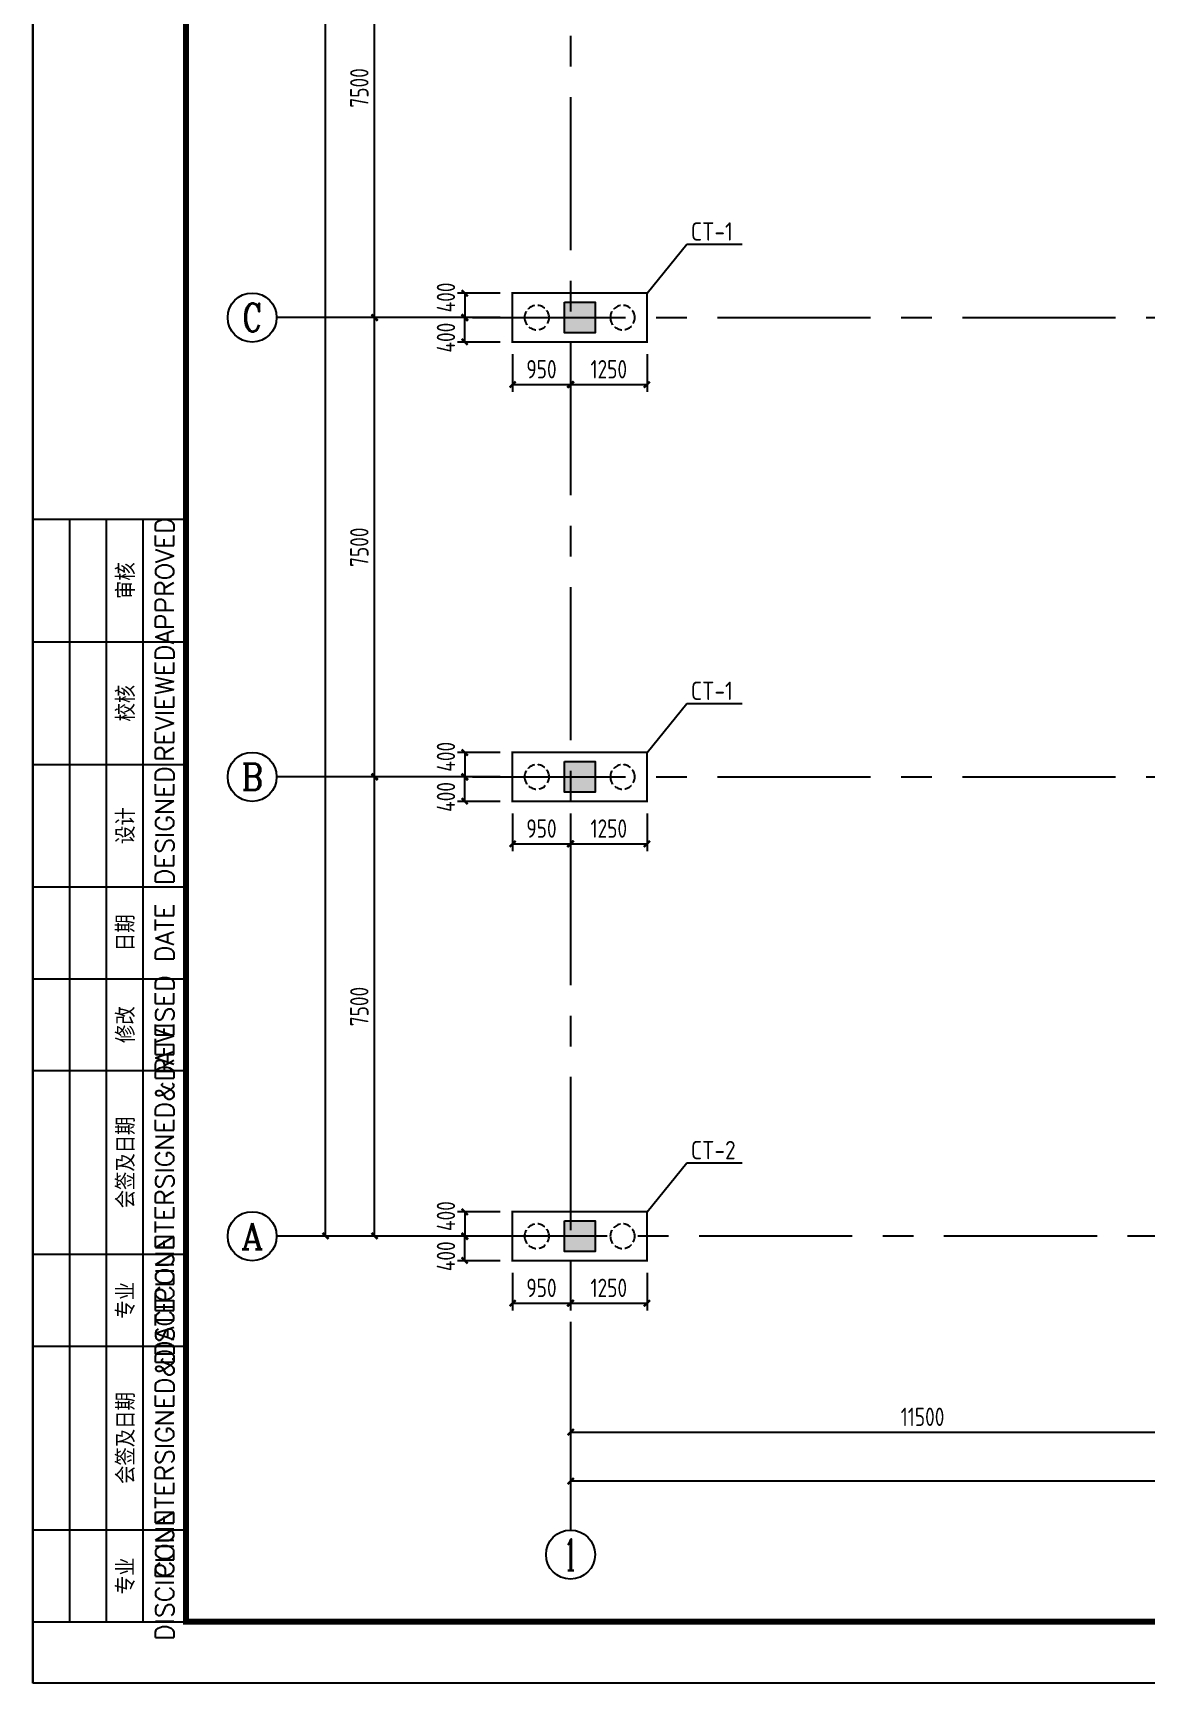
# Model space of a CAD drawing. Header units: millimetres. Extents: x 865490 to 879904, y 39442 to 44891.
# Drawn here: x 867591.3 to 867773.1, y 39455.4 to 39724.8 of the extents above; entities that cross this region are included whole.
import ezdxf
from ezdxf.enums import TextEntityAlignment as Align

# ---------------------------------------------------------------- set-up
doc = ezdxf.new("R2010")
doc.units = ezdxf.units.MM
doc.header["$LTSCALE"] = 1000
doc.header["$MEASUREMENT"] = 0
for name, pattern in [('CENTER', [2, 1.25, -0.25, 0.25, -0.25]), ('DASH', [0.35, 0.25, -0.1]), ('DOTE', [2.42, 2, -0.2, 0.02, -0.2])]:
    doc.linetypes.add(name, pattern=pattern)
for name, color, linetype in [('1507', 6, 'Continuous'), ('AXIS', 3, 'Continuous'), ('AXIS_TEXT', 7, 'Continuous'), ('DIM', 7, 'Continuous'), ('DOTE', 1, 'DOTE'), ('柱', 2, 'Continuous')]:
    doc.layers.add(name, color=color, linetype=linetype)
doc.layers.add('承台基础', color=23, linetype='Continuous', lineweight=18)
doc.styles.add('_TCH_AXIS', font='COMPLEX', dxfattribs={"bigfont": 'GBCBIG'})
doc.styles.add('COMPLEX', font='COMPLEX')
doc.styles.add('ECEC_TK', font='txt_l.shx', dxfattribs={"bigfont": 'hztxt_l.shx'})
doc.styles.add('GBHZ', font='gbenor.shx', dxfattribs={"width": 0.9, "bigfont": 'gbcbig.shx'})
doc.styles.get("Standard").update_dxf_attribs({"font": 'gbenor.shx', "bigfont": 'gbcbig.shx'})
doc.dimstyles.new('Y100', dxfattribs={"dimscale": 0, "dimtxt": 3, "dimasz": 0.01, "dimexe": 1.2, "dimexo": 2, "dimgap": 1, "dimtad": 1, "dimdec": 0, "dimlfac": 100, "dimzin": 0, "dimdsep": 46, "dimtxsty": 'GBHZ', "dimblk": 'DX', "dimcen": 0.09, "dimdle": 1, "dimclrd": 7, "dimclre": 7, "dimclrt": 7, "dimadec": 0, "dimazin": 0, "dimtfac": 1, "dimtdec": 0, "dimtix": 1, "dimtmove": 2, "dimatfit": 3, "dimldrblk": 'DX', "dimfxl": 0, "dimtolj": 1, "dimtzin": 0, "dimarcsym": 0})

# ---------------------------------------------------------------- blocks, each defined once
blk = doc.blocks.new('_AXISO')
blk.add_circle((0, 0), 0.5)
at = {"layer": 'AXIS_TEXT', "style": 'COMPLEX', "width": 1.041667}
blk.add_attdef('A', text='', height=0.56, dxfattribs=at).set_placement((-0.25, -0.28), (0.25, -0.28), align=Align.FIT)
blk = doc.blocks.new('DX')
at = {"color": 0, "linetype": 'ByBlock', "const_width": 40}
blk.add_lwpolyline([(-54, -51), (46, 49)], dxfattribs=at)
blk = doc.blocks.new('*D2079')
at = {"layer": 'Defpoints', "color": 0, "transparency": 16777216}
for p in [(867647.15, 39603.37), (867663.15, 39603.37), (867663.15, 39528.37)]:
    blk.add_point(p, dxfattribs=at)
at = {"layer": 'dim', "color": 7, "lineweight": -2, "transparency": 16777216}
for p, q in [((867661.15, 39603.37), (867645.95, 39603.37)), ((867647.15, 39528.38), (867647.15, 39603.36)), ((867661.15, 39528.37), (867645.95, 39528.37))]:
    blk.add_line(p, q, dxfattribs=at)
at = {"layer": 'dim', "color": 7, "lineweight": -2, "transparency": 16777216, "xscale": 0.01, "yscale": 0.01, "zscale": 0.01}
for p, rotation in [((867647.15, 39603.37), 90), ((867647.15, 39528.37), 270)]:
    blk.add_blockref('DX', p, dxfattribs=dict(at, rotation=rotation))
at = {"layer": 'dim', "color": 7, "transparency": 16777216, "insert": (867644.65, 39565.87), "char_height": 3, "attachment_point": 5, "rotation": 90, "style": 'GBHZ'}
blk.add_mtext('\\A1;7500', dxfattribs=at)
blk = doc.blocks.new('*D2080')
at = {"layer": 'Defpoints', "color": 0, "transparency": 16777216}
for p in [(867647.15, 39678.37), (867663.15, 39678.37), (867663.15, 39603.37)]:
    blk.add_point(p, dxfattribs=at)
at = {"layer": 'dim', "color": 7, "lineweight": -2, "transparency": 16777216}
for p, q in [((867661.15, 39678.37), (867645.95, 39678.37)), ((867647.15, 39603.38), (867647.15, 39678.36)), ((867661.15, 39603.37), (867645.95, 39603.37))]:
    blk.add_line(p, q, dxfattribs=at)
at = {"layer": 'dim', "color": 7, "lineweight": -2, "transparency": 16777216, "xscale": 0.01, "yscale": 0.01, "zscale": 0.01}
for p, rotation in [((867647.15, 39678.37), 90), ((867647.15, 39603.37), 270)]:
    blk.add_blockref('DX', p, dxfattribs=dict(at, rotation=rotation))
at = {"layer": 'dim', "color": 7, "transparency": 16777216, "insert": (867644.65, 39640.87), "char_height": 3, "attachment_point": 5, "rotation": 90, "style": 'GBHZ'}
blk.add_mtext('\\A1;7500', dxfattribs=at)
blk = doc.blocks.new('*D2081')
at = {"layer": 'Defpoints', "color": 0, "transparency": 16777216}
for p in [(867647.15, 39753.37), (867663.15, 39753.37), (867663.15, 39678.37)]:
    blk.add_point(p, dxfattribs=at)
at = {"layer": 'dim', "color": 7, "lineweight": -2, "transparency": 16777216}
for p, q in [((867661.15, 39753.37), (867645.95, 39753.37)), ((867647.15, 39678.38), (867647.15, 39753.36)), ((867661.15, 39678.37), (867645.95, 39678.37))]:
    blk.add_line(p, q, dxfattribs=at)
at = {"layer": 'dim', "color": 7, "lineweight": -2, "transparency": 16777216, "xscale": 0.01, "yscale": 0.01, "zscale": 0.01}
for p, rotation in [((867647.15, 39753.37), 90), ((867647.15, 39678.37), 270)]:
    blk.add_blockref('DX', p, dxfattribs=dict(at, rotation=rotation))
at = {"layer": 'dim', "color": 7, "transparency": 16777216, "insert": (867644.65, 39715.87), "char_height": 3, "attachment_point": 5, "rotation": 90, "style": 'GBHZ'}
blk.add_mtext('\\A1;7500', dxfattribs=at)
blk = doc.blocks.new('*D2085')
at = {"layer": 'Defpoints', "color": 0, "transparency": 16777216}
for p in [(867639.15, 39978.37), (867663.15, 39978.37), (867663.15, 39528.37)]:
    blk.add_point(p, dxfattribs=at)
at = {"layer": 'dim', "color": 7, "lineweight": -2, "transparency": 16777216}
for p, q in [((867661.15, 39978.37), (867637.95, 39978.37)), ((867639.15, 39528.38), (867639.15, 39978.36)), ((867661.15, 39528.37), (867637.95, 39528.37))]:
    blk.add_line(p, q, dxfattribs=at)
at = {"layer": 'dim', "color": 7, "lineweight": -2, "transparency": 16777216, "xscale": 0.01, "yscale": 0.01, "zscale": 0.01}
for p, rotation in [((867639.15, 39978.37), 90), ((867639.15, 39528.37), 270)]:
    blk.add_blockref('DX', p, dxfattribs=dict(at, rotation=rotation))
at = {"layer": 'dim', "color": 7, "transparency": 16777216, "insert": (867636.65, 39753.37), "char_height": 3, "attachment_point": 5, "rotation": 90, "style": 'GBHZ'}
blk.add_mtext('\\A1;45000', dxfattribs=at)
blk = doc.blocks.new('*D2086')
at = {"layer": 'Defpoints', "color": 0, "transparency": 16777216}
for p in [(867679.15, 39512.37), (867794.15, 39512.37), (867794.15, 39496.37)]:
    blk.add_point(p, dxfattribs=at)
at = {"layer": 'dim', "color": 7, "lineweight": -2, "transparency": 16777216}
for p, q in [((867679.15, 39510.37), (867679.15, 39495.17)), ((867794.15, 39510.37), (867794.15, 39495.17)), ((867679.16, 39496.37), (867794.14, 39496.37))]:
    blk.add_line(p, q, dxfattribs=at)
at = {"layer": 'dim', "color": 7, "lineweight": -2, "transparency": 16777216, "xscale": 0.01, "yscale": 0.01, "zscale": 0.01, "rotation": 180}
blk.add_blockref('DX', (867679.15, 39496.37), dxfattribs=at)
at = {"layer": 'dim', "color": 7, "lineweight": -2, "transparency": 16777216, "xscale": 0.01, "yscale": 0.01, "zscale": 0.01}
blk.add_blockref('DX', (867794.15, 39496.37), dxfattribs=at)
at = {"layer": 'dim', "color": 7, "transparency": 16777216, "insert": (867736.65, 39498.87), "char_height": 3, "attachment_point": 5, "style": 'GBHZ'}
blk.add_mtext('\\A1;11500', dxfattribs=at)
blk = doc.blocks.new('*D2092')
at = {"layer": 'Defpoints', "color": 0, "transparency": 16777216}
for p in [(867679.15, 39512.37), (868149.15, 39512.37), (867679.15, 39488.37)]:
    blk.add_point(p, dxfattribs=at)
at = {"layer": 'dim', "color": 7, "lineweight": -2, "transparency": 16777216}
for p, q in [((867679.15, 39510.37), (867679.15, 39487.17)), ((868149.15, 39510.37), (868149.15, 39487.17)), ((868149.14, 39488.37), (867679.16, 39488.37))]:
    blk.add_line(p, q, dxfattribs=at)
at = {"layer": 'dim', "color": 7, "lineweight": -2, "transparency": 16777216, "xscale": 0.01, "yscale": 0.01, "zscale": 0.01, "rotation": 180}
blk.add_blockref('DX', (867679.15, 39488.37), dxfattribs=at)
at = {"layer": 'dim', "color": 7, "lineweight": -2, "transparency": 16777216, "xscale": 0.01, "yscale": 0.01, "zscale": 0.01}
blk.add_blockref('DX', (868149.15, 39488.37), dxfattribs=at)
at = {"layer": 'dim', "color": 7, "transparency": 16777216, "insert": (867914.15, 39490.87), "char_height": 3, "attachment_point": 5, "style": 'GBHZ'}
blk.add_mtext('\\A1;47000', dxfattribs=at)
blk = doc.blocks.new('*D2147')
at = {"layer": 'Defpoints', "color": 0, "transparency": 16777216}
for p in [(867661.87, 39528.37), (867669.65, 39528.37), (867669.65, 39524.37)]:
    blk.add_point(p, dxfattribs=at)
at = {"layer": 'dim', "color": 7, "lineweight": -2, "transparency": 16777216}
for p, q in [((867667.65, 39528.37), (867660.67, 39528.37)), ((867661.87, 39524.38), (867661.87, 39528.36)), ((867667.65, 39524.37), (867660.67, 39524.37))]:
    blk.add_line(p, q, dxfattribs=at)
at = {"layer": 'dim', "color": 7, "lineweight": -2, "transparency": 16777216, "xscale": 0.01, "yscale": 0.01, "zscale": 0.01}
for p, rotation in [((867661.87, 39528.37), 90), ((867661.87, 39524.37), 270)]:
    blk.add_blockref('DX', p, dxfattribs=dict(at, rotation=rotation))
at = {"layer": 'dim', "color": 7, "transparency": 16777216, "insert": (867658.8, 39525.09), "char_height": 3, "attachment_point": 5, "rotation": 90, "style": 'GBHZ'}
blk.add_mtext('\\A1;400', dxfattribs=at)
blk = doc.blocks.new('*D2148')
at = {"layer": 'Defpoints', "color": 0, "transparency": 16777216}
for p in [(867669.65, 39532.37), (867661.87, 39528.37), (867669.65, 39528.37)]:
    blk.add_point(p, dxfattribs=at)
at = {"layer": 'dim', "color": 7, "lineweight": -2, "transparency": 16777216}
for p, q in [((867667.65, 39532.37), (867660.67, 39532.37)), ((867661.87, 39532.36), (867661.87, 39528.38)), ((867667.65, 39528.37), (867660.67, 39528.37))]:
    blk.add_line(p, q, dxfattribs=at)
at = {"layer": 'dim', "color": 7, "lineweight": -2, "transparency": 16777216, "xscale": 0.01, "yscale": 0.01, "zscale": 0.01}
for p, rotation in [((867661.87, 39532.37), 90), ((867661.87, 39528.37), 270)]:
    blk.add_blockref('DX', p, dxfattribs=dict(at, rotation=rotation))
at = {"layer": 'dim', "color": 7, "transparency": 16777216, "insert": (867658.8, 39531.65), "char_height": 3, "attachment_point": 5, "rotation": 90, "style": 'GBHZ'}
blk.add_mtext('\\A1;400', dxfattribs=at)
blk = doc.blocks.new('*D2149')
at = {"layer": 'Defpoints', "color": 0, "transparency": 16777216}
for p in [(867669.65, 39524.37), (867679.15, 39524.37), (867679.15, 39517.43)]:
    blk.add_point(p, dxfattribs=at)
at = {"layer": 'dim', "color": 7, "lineweight": -2, "transparency": 16777216}
for p, q in [((867669.65, 39522.37), (867669.65, 39516.23)), ((867679.15, 39522.37), (867679.15, 39516.23)), ((867669.66, 39517.43), (867679.14, 39517.43))]:
    blk.add_line(p, q, dxfattribs=at)
at = {"layer": 'dim', "color": 7, "lineweight": -2, "transparency": 16777216, "xscale": 0.01, "yscale": 0.01, "zscale": 0.01, "rotation": 180}
blk.add_blockref('DX', (867669.65, 39517.43), dxfattribs=at)
at = {"layer": 'dim', "color": 7, "lineweight": -2, "transparency": 16777216, "xscale": 0.01, "yscale": 0.01, "zscale": 0.01}
blk.add_blockref('DX', (867679.15, 39517.43), dxfattribs=at)
at = {"layer": 'dim', "color": 7, "transparency": 16777216, "insert": (867674.4, 39519.93), "char_height": 3, "attachment_point": 5, "style": 'GBHZ'}
blk.add_mtext('\\A1;950', dxfattribs=at)
blk = doc.blocks.new('*D2150')
at = {"layer": 'Defpoints', "color": 0, "transparency": 16777216}
for p in [(867679.15, 39524.37), (867691.65, 39524.37), (867691.65, 39517.43)]:
    blk.add_point(p, dxfattribs=at)
at = {"layer": 'dim', "color": 7, "lineweight": -2, "transparency": 16777216}
for p, q in [((867679.15, 39522.37), (867679.15, 39516.23)), ((867691.65, 39522.37), (867691.65, 39516.23)), ((867679.16, 39517.43), (867691.64, 39517.43))]:
    blk.add_line(p, q, dxfattribs=at)
at = {"layer": 'dim', "color": 7, "lineweight": -2, "transparency": 16777216, "xscale": 0.01, "yscale": 0.01, "zscale": 0.01, "rotation": 180}
blk.add_blockref('DX', (867679.15, 39517.43), dxfattribs=at)
at = {"layer": 'dim', "color": 7, "lineweight": -2, "transparency": 16777216, "xscale": 0.01, "yscale": 0.01, "zscale": 0.01}
blk.add_blockref('DX', (867691.65, 39517.43), dxfattribs=at)
at = {"layer": 'dim', "color": 7, "transparency": 16777216, "insert": (867685.4, 39519.93), "char_height": 3, "attachment_point": 5, "style": 'GBHZ'}
blk.add_mtext('\\A1;1250', dxfattribs=at)
blk = doc.blocks.new('*D2151')
at = {"layer": 'Defpoints', "color": 0, "transparency": 16777216}
for p in [(867661.87, 39603.37), (867669.65, 39603.37), (867669.65, 39599.37)]:
    blk.add_point(p, dxfattribs=at)
at = {"layer": 'dim', "color": 7, "lineweight": -2, "transparency": 16777216}
for p, q in [((867667.65, 39603.37), (867660.67, 39603.37)), ((867661.87, 39599.38), (867661.87, 39603.36)), ((867667.65, 39599.37), (867660.67, 39599.37))]:
    blk.add_line(p, q, dxfattribs=at)
at = {"layer": 'dim', "color": 7, "lineweight": -2, "transparency": 16777216, "xscale": 0.01, "yscale": 0.01, "zscale": 0.01}
for p, rotation in [((867661.87, 39603.37), 90), ((867661.87, 39599.37), 270)]:
    blk.add_blockref('DX', p, dxfattribs=dict(at, rotation=rotation))
at = {"layer": 'dim', "color": 7, "transparency": 16777216, "insert": (867658.8, 39600.09), "char_height": 3, "attachment_point": 5, "rotation": 90, "style": 'GBHZ'}
blk.add_mtext('\\A1;400', dxfattribs=at)
blk = doc.blocks.new('*D2152')
at = {"layer": 'Defpoints', "color": 0, "transparency": 16777216}
for p in [(867669.65, 39607.37), (867661.87, 39603.37), (867669.65, 39603.37)]:
    blk.add_point(p, dxfattribs=at)
at = {"layer": 'dim', "color": 7, "lineweight": -2, "transparency": 16777216}
for p, q in [((867667.65, 39607.37), (867660.67, 39607.37)), ((867661.87, 39607.36), (867661.87, 39603.38)), ((867667.65, 39603.37), (867660.67, 39603.37))]:
    blk.add_line(p, q, dxfattribs=at)
at = {"layer": 'dim', "color": 7, "lineweight": -2, "transparency": 16777216, "xscale": 0.01, "yscale": 0.01, "zscale": 0.01}
for p, rotation in [((867661.87, 39607.37), 90), ((867661.87, 39603.37), 270)]:
    blk.add_blockref('DX', p, dxfattribs=dict(at, rotation=rotation))
at = {"layer": 'dim', "color": 7, "transparency": 16777216, "insert": (867658.8, 39606.65), "char_height": 3, "attachment_point": 5, "rotation": 90, "style": 'GBHZ'}
blk.add_mtext('\\A1;400', dxfattribs=at)
blk = doc.blocks.new('*D2153')
at = {"layer": 'Defpoints', "color": 0, "transparency": 16777216}
for p in [(867669.65, 39599.37), (867679.15, 39599.37), (867679.15, 39592.43)]:
    blk.add_point(p, dxfattribs=at)
at = {"layer": 'dim', "color": 7, "lineweight": -2, "transparency": 16777216}
for p, q in [((867669.65, 39597.37), (867669.65, 39591.23)), ((867679.15, 39597.37), (867679.15, 39591.23)), ((867669.66, 39592.43), (867679.14, 39592.43))]:
    blk.add_line(p, q, dxfattribs=at)
at = {"layer": 'dim', "color": 7, "lineweight": -2, "transparency": 16777216, "xscale": 0.01, "yscale": 0.01, "zscale": 0.01, "rotation": 180}
blk.add_blockref('DX', (867669.65, 39592.43), dxfattribs=at)
at = {"layer": 'dim', "color": 7, "lineweight": -2, "transparency": 16777216, "xscale": 0.01, "yscale": 0.01, "zscale": 0.01}
blk.add_blockref('DX', (867679.15, 39592.43), dxfattribs=at)
at = {"layer": 'dim', "color": 7, "transparency": 16777216, "insert": (867674.4, 39594.93), "char_height": 3, "attachment_point": 5, "style": 'GBHZ'}
blk.add_mtext('\\A1;950', dxfattribs=at)
blk = doc.blocks.new('*D2154')
at = {"layer": 'Defpoints', "color": 0, "transparency": 16777216}
for p in [(867679.15, 39599.37), (867691.65, 39599.37), (867691.65, 39592.43)]:
    blk.add_point(p, dxfattribs=at)
at = {"layer": 'dim', "color": 7, "lineweight": -2, "transparency": 16777216}
for p, q in [((867679.15, 39597.37), (867679.15, 39591.23)), ((867691.65, 39597.37), (867691.65, 39591.23)), ((867679.16, 39592.43), (867691.64, 39592.43))]:
    blk.add_line(p, q, dxfattribs=at)
at = {"layer": 'dim', "color": 7, "lineweight": -2, "transparency": 16777216, "xscale": 0.01, "yscale": 0.01, "zscale": 0.01, "rotation": 180}
blk.add_blockref('DX', (867679.15, 39592.43), dxfattribs=at)
at = {"layer": 'dim', "color": 7, "lineweight": -2, "transparency": 16777216, "xscale": 0.01, "yscale": 0.01, "zscale": 0.01}
blk.add_blockref('DX', (867691.65, 39592.43), dxfattribs=at)
at = {"layer": 'dim', "color": 7, "transparency": 16777216, "insert": (867685.4, 39594.93), "char_height": 3, "attachment_point": 5, "style": 'GBHZ'}
blk.add_mtext('\\A1;1250', dxfattribs=at)
blk = doc.blocks.new('*D2155')
at = {"layer": 'Defpoints', "color": 0, "transparency": 16777216}
for p in [(867661.87, 39678.37), (867669.65, 39678.37), (867669.65, 39674.37)]:
    blk.add_point(p, dxfattribs=at)
at = {"layer": 'dim', "color": 7, "lineweight": -2, "transparency": 16777216}
for p, q in [((867667.65, 39678.37), (867660.67, 39678.37)), ((867661.87, 39674.38), (867661.87, 39678.36)), ((867667.65, 39674.37), (867660.67, 39674.37))]:
    blk.add_line(p, q, dxfattribs=at)
at = {"layer": 'dim', "color": 7, "lineweight": -2, "transparency": 16777216, "xscale": 0.01, "yscale": 0.01, "zscale": 0.01}
for p, rotation in [((867661.87, 39678.37), 90), ((867661.87, 39674.37), 270)]:
    blk.add_blockref('DX', p, dxfattribs=dict(at, rotation=rotation))
at = {"layer": 'dim', "color": 7, "transparency": 16777216, "insert": (867658.8, 39675.09), "char_height": 3, "attachment_point": 5, "rotation": 90, "style": 'GBHZ'}
blk.add_mtext('\\A1;400', dxfattribs=at)
blk = doc.blocks.new('*D2156')
at = {"layer": 'Defpoints', "color": 0, "transparency": 16777216}
for p in [(867669.65, 39682.37), (867661.87, 39678.37), (867669.65, 39678.37)]:
    blk.add_point(p, dxfattribs=at)
at = {"layer": 'dim', "color": 7, "lineweight": -2, "transparency": 16777216}
for p, q in [((867667.65, 39682.37), (867660.67, 39682.37)), ((867661.87, 39682.36), (867661.87, 39678.38)), ((867667.65, 39678.37), (867660.67, 39678.37))]:
    blk.add_line(p, q, dxfattribs=at)
at = {"layer": 'dim', "color": 7, "lineweight": -2, "transparency": 16777216, "xscale": 0.01, "yscale": 0.01, "zscale": 0.01}
for p, rotation in [((867661.87, 39682.37), 90), ((867661.87, 39678.37), 270)]:
    blk.add_blockref('DX', p, dxfattribs=dict(at, rotation=rotation))
at = {"layer": 'dim', "color": 7, "transparency": 16777216, "insert": (867658.8, 39681.65), "char_height": 3, "attachment_point": 5, "rotation": 90, "style": 'GBHZ'}
blk.add_mtext('\\A1;400', dxfattribs=at)
blk = doc.blocks.new('*D2157')
at = {"layer": 'Defpoints', "color": 0, "transparency": 16777216}
for p in [(867669.65, 39674.37), (867679.15, 39674.37), (867679.15, 39667.43)]:
    blk.add_point(p, dxfattribs=at)
at = {"layer": 'dim', "color": 7, "lineweight": -2, "transparency": 16777216}
for p, q in [((867669.65, 39672.37), (867669.65, 39666.23)), ((867679.15, 39672.37), (867679.15, 39666.23)), ((867669.66, 39667.43), (867679.14, 39667.43))]:
    blk.add_line(p, q, dxfattribs=at)
at = {"layer": 'dim', "color": 7, "lineweight": -2, "transparency": 16777216, "xscale": 0.01, "yscale": 0.01, "zscale": 0.01, "rotation": 180}
blk.add_blockref('DX', (867669.65, 39667.43), dxfattribs=at)
at = {"layer": 'dim', "color": 7, "lineweight": -2, "transparency": 16777216, "xscale": 0.01, "yscale": 0.01, "zscale": 0.01}
blk.add_blockref('DX', (867679.15, 39667.43), dxfattribs=at)
at = {"layer": 'dim', "color": 7, "transparency": 16777216, "insert": (867674.4, 39669.93), "char_height": 3, "attachment_point": 5, "style": 'GBHZ'}
blk.add_mtext('\\A1;950', dxfattribs=at)
blk = doc.blocks.new('*D2158')
at = {"layer": 'Defpoints', "color": 0, "transparency": 16777216}
for p in [(867679.15, 39674.37), (867691.65, 39674.37), (867691.65, 39667.43)]:
    blk.add_point(p, dxfattribs=at)
at = {"layer": 'dim', "color": 7, "lineweight": -2, "transparency": 16777216}
for p, q in [((867679.15, 39672.37), (867679.15, 39666.23)), ((867691.65, 39672.37), (867691.65, 39666.23)), ((867679.16, 39667.43), (867691.64, 39667.43))]:
    blk.add_line(p, q, dxfattribs=at)
at = {"layer": 'dim', "color": 7, "lineweight": -2, "transparency": 16777216, "xscale": 0.01, "yscale": 0.01, "zscale": 0.01, "rotation": 180}
blk.add_blockref('DX', (867679.15, 39667.43), dxfattribs=at)
at = {"layer": 'dim', "color": 7, "lineweight": -2, "transparency": 16777216, "xscale": 0.01, "yscale": 0.01, "zscale": 0.01}
blk.add_blockref('DX', (867691.65, 39667.43), dxfattribs=at)
at = {"layer": 'dim', "color": 7, "transparency": 16777216, "insert": (867685.4, 39669.93), "char_height": 3, "attachment_point": 5, "style": 'GBHZ'}
blk.add_mtext('\\A1;1250', dxfattribs=at)

msp = doc.modelspace()

# ---------------------------------------------------------------- linework, layer by layer
for p, q in [((867591.347, 39455.411), (867591.347, 40049.411)), ((867591.347, 40049.411), (867591.347, 39455.411)), ((867597.347, 39465.411), (867597.347, 39645.411)), ((867603.347, 39465.411), (867603.347, 39645.411)), ((867609.347, 39465.411), (867609.347, 39645.411)), ((867591.347, 39625.411), (867616.347, 39625.411)), ((867591.347, 39605.411), (867616.347, 39605.411)), ((867591.347, 39585.411), (867616.347, 39585.411)), ((867591.347, 39570.411), (867616.347, 39570.411)), ((867591.347, 39555.411), (867616.347, 39555.411)), ((867591.347, 39525.411), (867616.347, 39525.411)), ((867591.347, 39510.411), (867616.347, 39510.411)), ((867591.347, 39480.411), (867616.347, 39480.411)), ((868642.597, 39455.411), (867591.347, 39455.411))]:
    msp.add_line(p, q)
at = {"color": 0, "const_width": 1}
msp.add_lwpolyline([(868632.597, 39465.411), (867616.347, 39465.411), (867616.347, 40039.411), (868632.597, 40039.411)], close=True, dxfattribs=at)
msp.add_lwpolyline([(867591.347, 39645.411), (867591.347, 39465.411), (867616.347, 39465.411), (867616.347, 39645.411)], close=True)
at = {"layer": '1507', "linetype": 'DASH', "ltscale": 0.005}
for points in [[(867671.646, 39678.37, 1), (867675.646, 39678.37, 1)], [(867685.646, 39678.37, 1), (867689.646, 39678.37, 1)], [(867671.646, 39603.37, 1), (867675.646, 39603.37, 1)], [(867685.646, 39603.37, 1), (867689.646, 39603.37, 1)], [(867671.646, 39528.37, 1), (867675.646, 39528.37, 1)], [(867685.646, 39528.37, 1), (867689.646, 39528.37, 1)]]:
    msp.add_lwpolyline(points, format="xyb", close=True, dxfattribs=at)
at = {"layer": 'AXIS', "color": 0}
for p, q in [((867663.146, 39678.37), (867631.146, 39678.37)), ((867663.146, 39603.37), (867631.146, 39603.37)), ((867663.146, 39528.37), (867631.146, 39528.37)), ((867679.146, 39512.37), (867679.146, 39480.37))]:
    msp.add_line(p, q, dxfattribs=at)
at = {"layer": 'dim', "linetype": 'ByBlock'}
for p, q in [((867691.646, 39682.37), (867698.122, 39690.367)), ((867698.122, 39690.367), (867707.19, 39690.367)), ((867691.646, 39607.37), (867698.122, 39615.367)), ((867698.122, 39615.367), (867707.19, 39615.367)), ((867691.646, 39532.37), (867698.122, 39540.367)), ((867698.122, 39540.367), (867707.19, 39540.367))]:
    msp.add_line(p, q, dxfattribs=at)
at = {"layer": 'DOTE', "linetype": 'CENTER', "ltscale": 0.02}
for p, q in [((867679.146, 39994.37), (867679.146, 39512.37)), ((867663.146, 39678.37), (867977.817, 39678.37)), ((867663.146, 39603.37), (867977.817, 39603.37)), ((868165.146, 39528.37), (867663.146, 39528.37))]:
    msp.add_line(p, q, dxfattribs=at)
at = {"layer": '承台基础', "color": 2, "ltscale": 0.006, "const_width": 0.3}
for points in [[(867669.646, 39674.37), (867691.646, 39674.37), (867691.646, 39682.37), (867669.646, 39682.37)], [(867669.646, 39599.37), (867691.646, 39599.37), (867691.646, 39607.37), (867669.646, 39607.37)], [(867669.646, 39524.37), (867691.646, 39524.37), (867691.646, 39532.37), (867669.646, 39532.37)]]:
    msp.add_lwpolyline(points, close=True, dxfattribs=at)
at = {"layer": '柱'}
for points in [[(867678.146, 39680.87), (867683.146, 39680.87), (867683.146, 39675.87), (867678.146, 39675.87)], [(867678.146, 39605.87), (867683.146, 39605.87), (867683.146, 39600.87), (867678.146, 39600.87)], [(867678.146, 39530.87), (867683.146, 39530.87), (867683.146, 39525.87), (867678.146, 39525.87)]]:
    msp.add_lwpolyline(points, close=True, dxfattribs=at)
for points in [[(867678.146, 39680.87), (867678.146, 39675.87), (867683.146, 39680.87), (867683.146, 39675.87)], [(867678.146, 39605.87), (867678.146, 39600.87), (867683.146, 39605.87), (867683.146, 39600.87)], [(867678.146, 39530.87), (867678.146, 39525.87), (867683.146, 39530.87), (867683.146, 39525.87)]]:
    msp.add_solid(points, dxfattribs=at)

# ---------------------------------------------------------------- block references
at = {"layer": 'AXIS', "color": 0}
ref = msp.add_blockref('_AXISO', (867627.146, 39678.37), dxfattribs=dict(at, xscale=8, yscale=8, zscale=8))
ref.add_attrib('A', 'C', dxfattribs={"layer": 'AXIS_TEXT', "color": 0, "height": 4.557, "style": '_TCH_AXIS'}).set_placement((867625.519, 39676.091), (867628.774, 39676.091), align=Align.FIT)
ref = msp.add_blockref('_AXISO', (867627.146, 39603.37), dxfattribs=dict(at, xscale=8, yscale=8, zscale=8))
ref.add_attrib('A', 'B', dxfattribs={"layer": 'AXIS_TEXT', "color": 0, "height": 4.353, "style": '_TCH_AXIS'}).set_placement((867625.384, 39601.194), (867628.908, 39601.194), align=Align.FIT)
ref = msp.add_blockref('_AXISO', (867627.146, 39528.37), dxfattribs=dict(at, xscale=8, yscale=8, zscale=8))
ref.add_attrib('A', 'A', dxfattribs={"layer": 'AXIS_TEXT', "color": 0, "height": 4.252, "style": '_TCH_AXIS'}).set_placement((867625.324, 39526.244), (867628.968, 39526.244), align=Align.FIT)
ref = msp.add_blockref('_AXISO', (867679.146, 39476.37), dxfattribs=dict(at, xscale=8, yscale=8, zscale=8))
ref.add_attrib('A', '1', dxfattribs={"layer": 'AXIS_TEXT', "color": 0, "height": 5.147, "style": '_TCH_AXIS'}).set_placement((867678.043, 39473.796), (867680.249, 39473.796), align=Align.FIT)

# ---------------------------------------------------------------- texts
at = {"style": 'ECEC_TK'}
for s, p in [('APPROVED', (867612.847, 39635.411)), ('审核', (867606.347, 39635.411)), ('REVIEWED', (867612.847, 39615.411)), ('校核', (867606.347, 39615.411)), ('DESIGNED', (867612.847, 39595.411)), ('设计', (867606.347, 39595.411)), ('DATE', (867612.847, 39577.911)), ('日期', (867606.347, 39577.911)), ('REVISED', (867612.847, 39562.911)), ('修改', (867606.347, 39562.911)), ('COUNTERSIGNED&DATE', (867612.847, 39540.411)), ('会签及日期', (867606.347, 39540.411)), ('DISCIPLINE', (867612.847, 39517.911)), ('专业', (867606.347, 39517.911)), ('COUNTERSIGNED&DATE', (867612.847, 39495.411)), ('会签及日期', (867606.347, 39495.411)), ('DISCIPLINE', (867612.847, 39472.911)), ('专业', (867606.347, 39472.911))]:
    msp.add_text(s, height=3, rotation=90, dxfattribs=at).set_placement(p, align=Align.MIDDLE)
at = {"layer": 'dim', "linetype": 'ByBlock'}
for s, p in [('CT-1', (867698.796, 39690.929)), ('CT-1', (867698.796, 39615.929)), ('CT-2', (867698.796, 39540.929))]:
    msp.add_text(s, height=3, dxfattribs=at).set_placement(p)

# ---------------------------------------------------------------- dimensions: what is measured, and where the dimension line sits
at = {"layer": 'dim'}
for base, p1, p2, picture, middle in [((867639.146, 39978.37), (867663.146, 39528.37), (867663.146, 39978.37), '*D2085', (867636.646, 39753.37)), ((867647.146, 39753.37), (867663.146, 39678.37), (867663.146, 39753.37), '*D2081', (867644.646, 39715.87)), ((867647.146, 39678.37), (867663.146, 39603.37), (867663.146, 39678.37), '*D2080', (867644.646, 39640.87)), ((867647.146, 39603.37), (867663.146, 39528.37), (867663.146, 39603.37), '*D2079', (867644.646, 39565.87))]:
    dim = msp.add_linear_dim(base=base, p1=p1, p2=p2, angle=90, dimstyle='Y100', override={"dimscale": 1}, dxfattribs=at)
    dim.commit()
    dim.dimension.update_dxf_attribs({"geometry": picture, "text_midpoint": middle})
for base, p1, p2, angle, picture, middle in [((867661.865, 39678.37), (867669.646, 39682.37), (867669.646, 39678.37), 270, '*D2156', (867658.798, 39681.648)), ((867661.865, 39678.37), (867669.646, 39674.37), (867669.646, 39678.37), 90, '*D2155', (867658.798, 39675.092)), ((867661.865, 39603.37), (867669.646, 39607.37), (867669.646, 39603.37), 270, '*D2152', (867658.798, 39606.648)), ((867661.865, 39603.37), (867669.646, 39599.37), (867669.646, 39603.37), 90, '*D2151', (867658.798, 39600.092)), ((867661.865, 39528.37), (867669.646, 39532.37), (867669.646, 39528.37), 270, '*D2148', (867658.798, 39531.648)), ((867661.865, 39528.37), (867669.646, 39524.37), (867669.646, 39528.37), 90, '*D2147', (867658.798, 39525.092))]:
    dim = msp.add_linear_dim(base=base, p1=p1, p2=p2, angle=angle, dimstyle='Y100', override={"dimscale": 1, "dimfxl": 2}, dxfattribs=at)
    dim.commit()
    dim.dimension.update_dxf_attribs({"geometry": picture, "text_midpoint": middle, "dimtype": 160})
for base, p1, p2, override, picture, middle in [((867679.146, 39667.429), (867669.646, 39674.37), (867679.146, 39674.37), {"dimscale": 1, "dimfxl": 2}, '*D2157', (867674.396, 39669.929)), ((867691.646, 39667.429), (867679.146, 39674.37), (867691.646, 39674.37), {"dimscale": 1, "dimfxl": 2}, '*D2158', (867685.396, 39669.929)), ((867679.146, 39592.429), (867669.646, 39599.37), (867679.146, 39599.37), {"dimscale": 1, "dimfxl": 2}, '*D2153', (867674.396, 39594.929)), ((867691.646, 39592.429), (867679.146, 39599.37), (867691.646, 39599.37), {"dimscale": 1, "dimfxl": 2}, '*D2154', (867685.396, 39594.929)), ((867679.146, 39517.429), (867669.646, 39524.37), (867679.146, 39524.37), {"dimscale": 1, "dimfxl": 2}, '*D2149', (867674.396, 39519.929)), ((867691.646, 39517.429), (867679.146, 39524.37), (867691.646, 39524.37), {"dimscale": 1, "dimfxl": 2}, '*D2150', (867685.396, 39519.929)), ((867794.146, 39496.37), (867679.146, 39512.37), (867794.146, 39512.37), {"dimscale": 1}, '*D2086', (867736.646, 39498.87)), ((867679.146, 39488.37), (868149.146, 39512.37), (867679.146, 39512.37), {"dimscale": 1}, '*D2092', (867914.146, 39490.87))]:
    dim = msp.add_linear_dim(base=base, p1=p1, p2=p2, dimstyle='Y100', override=override, dxfattribs=at)
    dim.commit()
    dim.dimension.update_dxf_attribs({"geometry": picture, "text_midpoint": middle})

doc.saveas('drawing.dxf')
